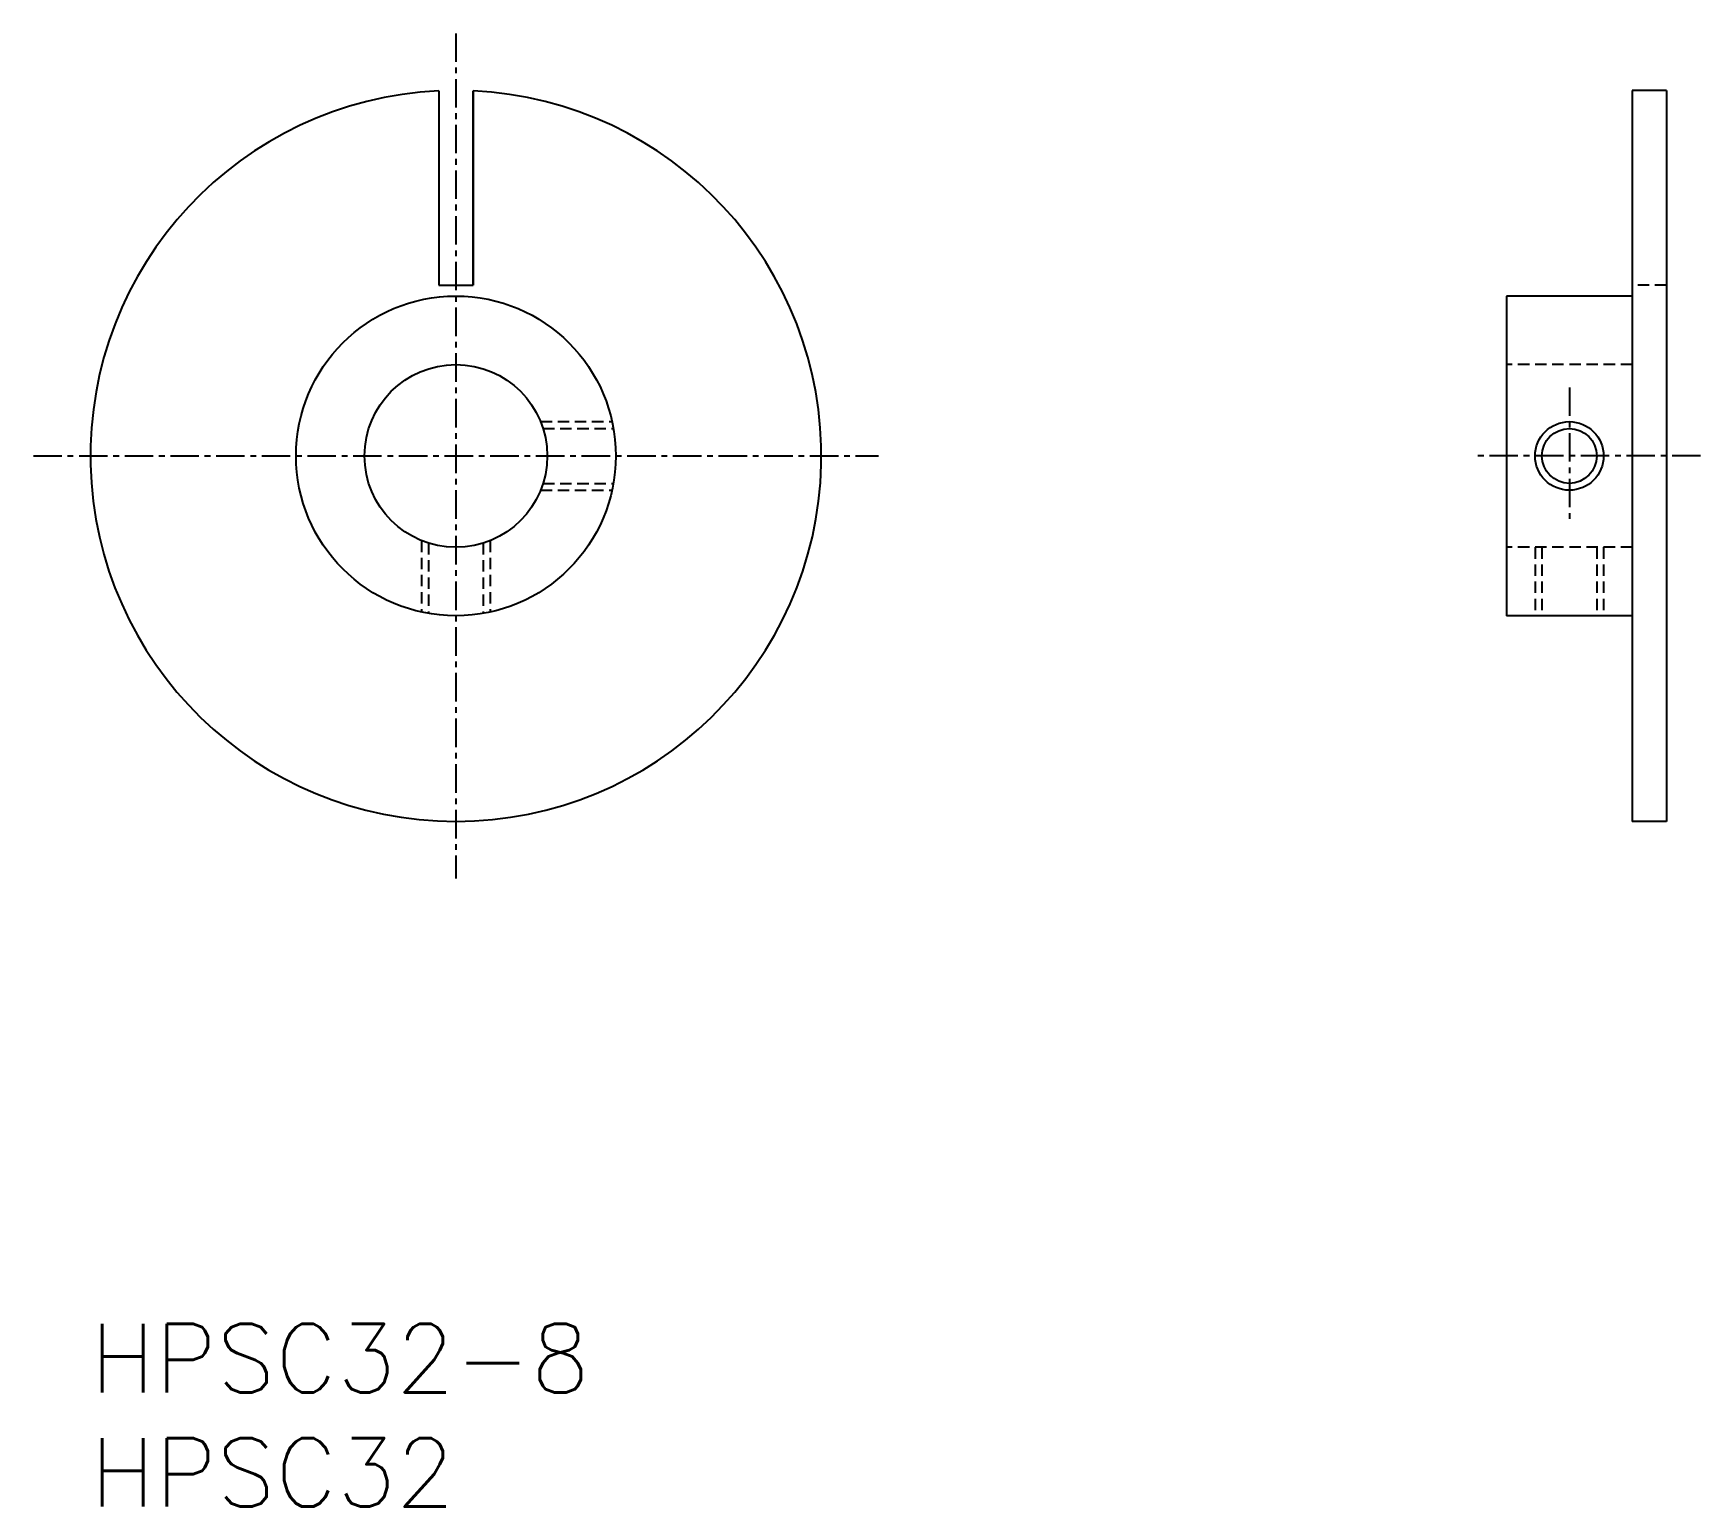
# Model space of a CAD drawing. Extents: x -147.9 to -74.9, y -49.9 to 14.6.
import ezdxf

# ---------------------------------------------------------------- set-up
doc = ezdxf.new("R2010")
doc.units = 0
doc.linetypes.add('CENTER', pattern=[2, 1.25, -0.25, 0.25, -0.25])
doc.linetypes.add('DASHED', pattern=[0.75, 0.5, -0.25])
doc.layers.get('0').update_dxf_attribs({"linetype": 'CONTINUOUS'})
doc.layers.add('CENTER', color=1, linetype='CENTER')
doc.styles.get("Standard").update_dxf_attribs({"font": 'txt.shx', "bigfont": 'bigfont.shx'})

msp = doc.modelspace()

# ---------------------------------------------------------------- linework, layer by layer
at = {"color": 7, "linetype": 'CONTINUOUS'}
for p, q in [((-130.104, 12.116), (-130.104, 3.616)), ((-128.604, 3.616), (-128.604, 12.116)), ((-128.604, 12.116), (-128.604, 3.616)), ((-77.854, 12.133), (-77.854, -19.867)), ((-76.354, 12.133), (-77.854, 12.133)), ((-76.354, 12.133), (-76.354, -19.867)), ((-130.104, 3.616), (-128.604, 3.616)), ((-83.354, 3.133), (-83.354, -10.867)), ((-77.854, 3.133), (-83.354, 3.133)), ((-130.854, -8.357), (-130.854, -8.357)), ((-130.854, -9.14), (-130.854, -9.14)), ((-77.854, -10.867), (-83.354, -10.867)), ((-76.354, -19.867), (-77.854, -19.867))]:
    msp.add_line(p, q, dxfattribs=at)
at = {"color": 3, "linetype": 'DASHED'}
for p, q in [((-76.354, 3.616), (-77.854, 3.616)), ((-77.854, 0.133), (-83.354, 0.133)), ((-125.646, -2.367), (-122.517, -2.367)), ((-125.539, -2.667), (-122.458, -2.667)), ((-125.539, -5.067), (-122.458, -5.067)), ((-125.646, -5.367), (-122.517, -5.367)), ((-130.854, -7.575), (-130.854, -10.704)), ((-130.554, -7.683), (-130.554, -10.763)), ((-128.154, -7.683), (-128.154, -10.763)), ((-127.854, -7.575), (-127.854, -10.704)), ((-77.854, -7.867), (-83.354, -7.867)), ((-82.104, -7.867), (-82.104, -10.867)), ((-81.804, -7.867), (-81.804, -10.867)), ((-79.404, -7.867), (-79.404, -10.867)), ((-79.104, -7.867), (-79.104, -10.867))]:
    msp.add_line(p, q, dxfattribs=at)
at = {"color": 7, "linetype": 'CONTINUOUS'}
for centre, radius in [((-129.354, -3.867), 7), ((-129.354, -3.867), 4), ((-80.604, -3.867), 1.2)]:
    msp.add_circle(centre, radius, dxfattribs=at)
at = {"color": 3, "linetype": 'CONTINUOUS'}
msp.add_circle((-80.604, -3.867), 1.5, dxfattribs=at)
at = {"color": 7, "linetype": 'CONTINUOUS'}
msp.add_arc((-129.354, -3.867), 16, 92.68672, 87.31328, dxfattribs=at)
at = {"layer": 'CENTER', "color": 1, "linetype": 'CENTER'}
for p, q in [((-129.354, 14.633), (-129.354, -22.367)), ((-80.604, -0.867), (-80.604, -6.867)), ((-147.854, -3.867), (-110.854, -3.867)), ((-74.854, -3.867), (-84.854, -3.867))]:
    msp.add_line(p, q, dxfattribs=at)

# ---------------------------------------------------------------- texts
at = {"color": 7, "linetype": 'CONTINUOUS'}
for s, p in [('HPSC32-8', (-145.354, -44.867)), ('HPSC32', (-145.354, -49.867))]:
    msp.add_text(s, height=3, dxfattribs=at).set_placement(p)

doc.saveas('drawing.dxf')
